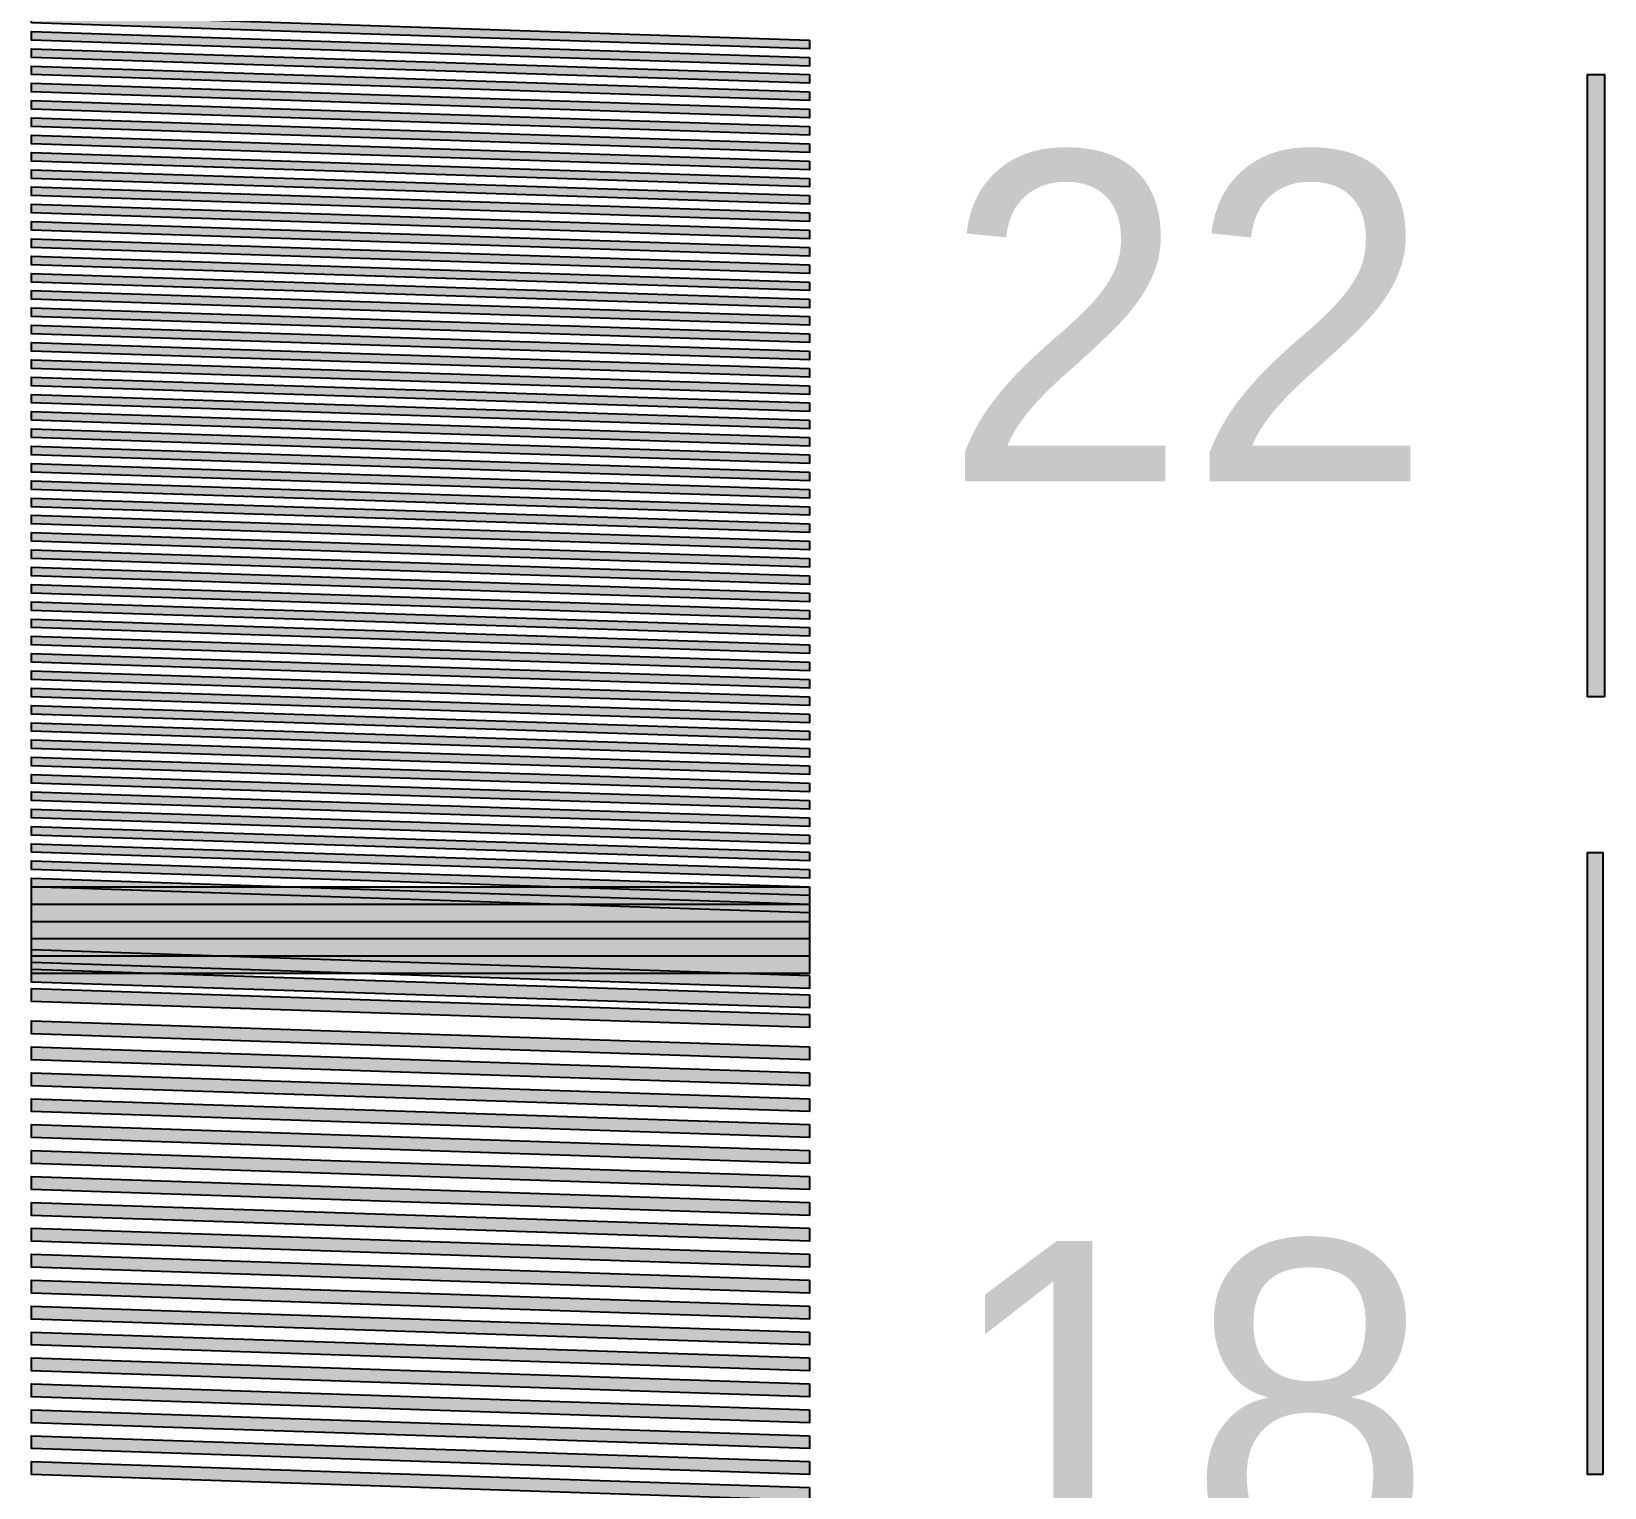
# Model space of a CAD drawing. Header units: millimetres. Extents: x 0 to 1582, y 0 to 984.
# Drawn here: x 1111.1 to 1192, y 307.6 to 382.5 of the extents above; entities that cross this region are included whole.
import ezdxf

# ---------------------------------------------------------------- set-up
doc = ezdxf.new("R2010")
doc.units = ezdxf.units.MM
for name, color, linetype in [('CENTER', 7, 'Continuous'), ('LABELS', 7, 'Continuous'), ('PERIPHERY', 7, 'Continuous')]:
    doc.layers.add(name, color=color, linetype=linetype)

msp = doc.modelspace()

# ---------------------------------------------------------------- hatches: boundary and pattern name
at = {"layer": 'CENTER', "true_color": 0x000000}
h = msp.add_hatch(color=7, dxfattribs=at)
h.dxf.hatch_style = 1
h.paths.add_polyline_path([(1192.001, 348.251), (1191.12, 348.251), (1191.12, 380.251), (1192.001, 380.251), (1192.001, 348.251)])
h = msp.add_hatch(color=7, dxfattribs=at)
h.dxf.hatch_style = 1
h.paths.add_polyline_path([(1191.92, 308.252), (1191.12, 308.252), (1191.12, 340.251), (1191.92, 340.251), (1191.92, 308.252)])
at = {"layer": 'PERIPHERY', "true_color": 0x000000}
h = msp.add_hatch(color=7, dxfattribs=at)
h.dxf.hatch_style = 1
h.paths.add_polyline_path([(1151.12, 382.028), (1151.12, 381.583), (1111.117, 382.917), (1111.117, 383.361), (1151.12, 382.028)])
h = msp.add_hatch(color=7, dxfattribs=at)
h.dxf.hatch_style = 1
h.paths.add_polyline_path([(1151.12, 381.139), (1151.12, 380.695), (1111.117, 382.028), (1111.117, 382.472), (1151.12, 381.139)])
h = msp.add_hatch(color=7, dxfattribs=at)
h.dxf.hatch_style = 1
h.paths.add_polyline_path([(1151.12, 380.251), (1151.12, 379.806), (1111.117, 381.14), (1111.117, 381.584), (1151.12, 380.251)])
h = msp.add_hatch(color=7, dxfattribs=at)
h.dxf.hatch_style = 1
h.paths.add_polyline_path([(1151.12, 379.362), (1151.12, 378.918), (1111.117, 380.251), (1111.117, 380.695), (1151.12, 379.362)])
h = msp.add_hatch(color=7, dxfattribs=at)
h.dxf.hatch_style = 1
h.paths.add_polyline_path([(1151.12, 378.474), (1151.12, 378.029), (1111.117, 379.363), (1111.117, 379.807), (1151.12, 378.474)])
h = msp.add_hatch(color=7, dxfattribs=at)
h.dxf.hatch_style = 1
h.paths.add_polyline_path([(1151.12, 377.585), (1151.12, 377.141), (1111.117, 378.474), (1111.117, 378.918), (1151.12, 377.585)])
h = msp.add_hatch(color=7, dxfattribs=at)
h.dxf.hatch_style = 1
h.paths.add_polyline_path([(1151.12, 376.695), (1151.12, 376.251), (1111.117, 377.584), (1111.117, 378.028), (1151.12, 376.695)])
h = msp.add_hatch(color=7, dxfattribs=at)
h.dxf.hatch_style = 1
h.paths.add_polyline_path([(1151.12, 375.807), (1151.12, 375.362), (1111.117, 376.696), (1111.117, 377.14), (1151.12, 375.807)])
h = msp.add_hatch(color=7, dxfattribs=at)
h.dxf.hatch_style = 1
h.paths.add_polyline_path([(1151.12, 374.918), (1151.12, 374.473), (1111.117, 375.807), (1111.117, 376.251), (1151.12, 374.918)])
h = msp.add_hatch(color=7, dxfattribs=at)
h.dxf.hatch_style = 1
h.paths.add_polyline_path([(1151.12, 374.029), (1151.12, 373.584), (1111.117, 374.918), (1111.117, 375.362), (1151.12, 374.029)])
h = msp.add_hatch(color=7, dxfattribs=at)
h.dxf.hatch_style = 1
h.paths.add_polyline_path([(1151.12, 373.14), (1151.12, 372.696), (1111.117, 374.029), (1111.117, 374.474), (1151.12, 373.14)])
h = msp.add_hatch(color=7, dxfattribs=at)
h.dxf.hatch_style = 1
h.paths.add_polyline_path([(1151.12, 372.252), (1151.12, 371.807), (1111.117, 373.141), (1111.117, 373.585), (1151.12, 372.252)])
h = msp.add_hatch(color=7, dxfattribs=at)
h.dxf.hatch_style = 1
h.paths.add_polyline_path([(1151.12, 371.363), (1151.12, 370.919), (1111.117, 372.252), (1111.117, 372.697), (1151.12, 371.363)])
h = msp.add_hatch(color=7, dxfattribs=at)
h.dxf.hatch_style = 1
h.paths.add_polyline_path([(1151.12, 370.475), (1151.12, 370.03), (1111.117, 371.364), (1111.117, 371.808), (1151.12, 370.475)])
h = msp.add_hatch(color=7, dxfattribs=at)
h.dxf.hatch_style = 1
h.paths.add_polyline_path([(1151.12, 369.586), (1151.12, 369.141), (1111.117, 370.475), (1111.117, 370.919), (1151.12, 369.586)])
h = msp.add_hatch(color=7, dxfattribs=at)
h.dxf.hatch_style = 1
h.paths.add_polyline_path([(1151.12, 368.697), (1151.12, 368.253), (1111.117, 369.586), (1111.117, 370.03), (1151.12, 368.697)])
h = msp.add_hatch(color=7, dxfattribs=at)
h.dxf.hatch_style = 1
h.paths.add_polyline_path([(1151.12, 367.808), (1151.12, 367.364), (1111.117, 368.697), (1111.117, 369.141), (1151.12, 367.808)])
h = msp.add_hatch(color=7, dxfattribs=at)
h.dxf.hatch_style = 1
h.paths.add_polyline_path([(1151.12, 366.919), (1151.12, 366.475), (1111.117, 367.808), (1111.117, 368.253), (1151.12, 366.919)])
h = msp.add_hatch(color=7, dxfattribs=at)
h.dxf.hatch_style = 1
h.paths.add_polyline_path([(1151.12, 366.03), (1151.12, 365.585), (1111.117, 366.919), (1111.117, 367.363), (1151.12, 366.03)])
h = msp.add_hatch(color=7, dxfattribs=at)
h.dxf.hatch_style = 1
h.paths.add_polyline_path([(1151.12, 365.141), (1151.12, 364.697), (1111.117, 366.03), (1111.117, 366.474), (1151.12, 365.141)])
h = msp.add_hatch(color=7, dxfattribs=at)
h.dxf.hatch_style = 1
h.paths.add_polyline_path([(1151.12, 364.252), (1151.12, 363.808), (1111.117, 365.141), (1111.117, 365.586), (1151.12, 364.252)])
h = msp.add_hatch(color=7, dxfattribs=at)
h.dxf.hatch_style = 1
h.paths.add_polyline_path([(1151.12, 363.364), (1151.12, 362.92), (1111.117, 364.253), (1111.117, 364.697), (1151.12, 363.364)])
h = msp.add_hatch(color=7, dxfattribs=at)
h.dxf.hatch_style = 1
h.paths.add_polyline_path([(1151.12, 362.475), (1151.12, 362.031), (1111.117, 363.364), (1111.117, 363.809), (1151.12, 362.475)])
h = msp.add_hatch(color=7, dxfattribs=at)
h.dxf.hatch_style = 1
h.paths.add_polyline_path([(1151.12, 361.587), (1151.12, 361.143), (1111.117, 362.476), (1111.117, 362.92), (1151.12, 361.587)])
h = msp.add_hatch(color=7, dxfattribs=at)
h.dxf.hatch_style = 1
h.paths.add_polyline_path([(1151.12, 360.697), (1151.12, 360.253), (1111.117, 361.586), (1111.117, 362.031), (1151.12, 360.697)])
h = msp.add_hatch(color=7, dxfattribs=at)
h.dxf.hatch_style = 1
h.paths.add_polyline_path([(1151.12, 359.808), (1151.12, 359.364), (1111.117, 360.697), (1111.117, 361.142), (1151.12, 359.808)])
h = msp.add_hatch(color=7, dxfattribs=at)
h.dxf.hatch_style = 1
h.paths.add_polyline_path([(1151.12, 358.919), (1151.12, 358.475), (1111.117, 359.808), (1111.117, 360.253), (1151.12, 358.919)])
h = msp.add_hatch(color=7, dxfattribs=at)
h.dxf.hatch_style = 1
h.paths.add_polyline_path([(1151.12, 358.03), (1151.12, 357.586), (1111.117, 358.919), (1111.117, 359.363), (1151.12, 358.03)])
h = msp.add_hatch(color=7, dxfattribs=at)
h.dxf.hatch_style = 1
h.paths.add_polyline_path([(1151.12, 357.141), (1151.12, 356.697), (1111.117, 358.03), (1111.117, 358.475), (1151.12, 357.141)])
h = msp.add_hatch(color=7, dxfattribs=at)
h.dxf.hatch_style = 1
h.paths.add_polyline_path([(1151.12, 356.253), (1151.12, 355.809), (1111.117, 357.142), (1111.117, 357.586), (1151.12, 356.253)])
h = msp.add_hatch(color=7, dxfattribs=at)
h.dxf.hatch_style = 1
h.paths.add_polyline_path([(1151.12, 355.364), (1151.12, 354.92), (1111.117, 356.254), (1111.117, 356.698), (1151.12, 355.364)])
h = msp.add_hatch(color=7, dxfattribs=at)
h.dxf.hatch_style = 1
h.paths.add_polyline_path([(1151.12, 354.476), (1151.12, 354.032), (1111.117, 355.365), (1111.117, 355.809), (1151.12, 354.476)])
h = msp.add_hatch(color=7, dxfattribs=at)
h.dxf.hatch_style = 1
h.paths.add_polyline_path([(1151.12, 353.587), (1151.12, 353.143), (1111.117, 354.477), (1111.117, 354.921), (1151.12, 353.587)])
h = msp.add_hatch(color=7, dxfattribs=at)
h.dxf.hatch_style = 1
h.paths.add_polyline_path([(1151.12, 352.698), (1151.12, 352.254), (1111.117, 353.587), (1111.117, 354.031), (1151.12, 352.698)])
h = msp.add_hatch(color=7, dxfattribs=at)
h.dxf.hatch_style = 1
h.paths.add_polyline_path([(1151.12, 351.809), (1151.12, 351.365), (1111.117, 352.698), (1111.117, 353.142), (1151.12, 351.809)])
h = msp.add_hatch(color=7, dxfattribs=at)
h.dxf.hatch_style = 1
h.paths.add_polyline_path([(1151.12, 350.92), (1151.12, 350.476), (1111.117, 351.809), (1111.117, 352.253), (1151.12, 350.92)])
h = msp.add_hatch(color=7, dxfattribs=at)
h.dxf.hatch_style = 1
h.paths.add_polyline_path([(1151.12, 350.03), (1151.12, 349.586), (1111.117, 350.92), (1111.117, 351.364), (1151.12, 350.03)])
h = msp.add_hatch(color=7, dxfattribs=at)
h.dxf.hatch_style = 1
h.paths.add_polyline_path([(1151.12, 349.142), (1151.12, 348.698), (1111.117, 350.031), (1111.117, 350.475), (1151.12, 349.142)])
h = msp.add_hatch(color=7, dxfattribs=at)
h.dxf.hatch_style = 1
h.paths.add_polyline_path([(1151.12, 348.253), (1151.12, 347.809), (1111.117, 349.143), (1111.117, 349.587), (1151.12, 348.253)])
h = msp.add_hatch(color=7, dxfattribs=at)
h.dxf.hatch_style = 1
h.paths.add_polyline_path([(1151.12, 347.365), (1151.12, 346.921), (1111.117, 348.254), (1111.117, 348.698), (1151.12, 347.365)])
h = msp.add_hatch(color=7, dxfattribs=at)
h.dxf.hatch_style = 1
h.paths.add_polyline_path([(1151.12, 346.477), (1151.12, 346.032), (1111.117, 347.366), (1111.117, 347.81), (1151.12, 346.477)])
h = msp.add_hatch(color=7, dxfattribs=at)
h.dxf.hatch_style = 1
h.paths.add_polyline_path([(1151.12, 345.588), (1151.12, 345.144), (1111.117, 346.477), (1111.117, 346.921), (1151.12, 345.588)])
h = msp.add_hatch(color=7, dxfattribs=at)
h.dxf.hatch_style = 1
h.paths.add_polyline_path([(1151.12, 344.699), (1151.12, 344.254), (1111.117, 345.588), (1111.117, 346.032), (1151.12, 344.699)])
h = msp.add_hatch(color=7, dxfattribs=at)
h.dxf.hatch_style = 1
h.paths.add_polyline_path([(1151.12, 343.81), (1151.12, 343.365), (1111.117, 344.699), (1111.117, 345.143), (1151.12, 343.81)])
h = msp.add_hatch(color=7, dxfattribs=at)
h.dxf.hatch_style = 1
h.paths.add_polyline_path([(1151.12, 342.921), (1151.12, 342.476), (1111.117, 343.81), (1111.117, 344.254), (1151.12, 342.921)])
h = msp.add_hatch(color=7, dxfattribs=at)
h.dxf.hatch_style = 1
h.paths.add_polyline_path([(1151.12, 342.031), (1151.12, 341.586), (1111.117, 342.92), (1111.117, 343.364), (1151.12, 342.031)])
h = msp.add_hatch(color=7, dxfattribs=at)
h.dxf.hatch_style = 1
h.paths.add_polyline_path([(1151.12, 341.143), (1151.12, 340.698), (1111.117, 342.032), (1111.117, 342.476), (1151.12, 341.143)])
h = msp.add_hatch(color=7, dxfattribs=at)
h.dxf.hatch_style = 1
h.paths.add_polyline_path([(1151.12, 340.254), (1151.12, 339.81), (1111.117, 341.143), (1111.117, 341.587), (1151.12, 340.254)])
h = msp.add_hatch(color=7, dxfattribs=at)
h.dxf.hatch_style = 1
h.paths.add_polyline_path([(1151.12, 339.366), (1151.12, 338.921), (1111.117, 340.255), (1111.117, 340.699), (1151.12, 339.366)])
h = msp.add_hatch(color=7, dxfattribs=at)
h.dxf.hatch_style = 1
h.paths.add_polyline_path([(1151.12, 338.478), (1151.12, 338.033), (1111.117, 339.367), (1111.117, 339.811), (1151.12, 338.478)])
h = msp.add_hatch(color=7, dxfattribs=at)
h.dxf.hatch_style = 1
h.paths.add_polyline_path([(1151.12, 337.589), (1151.12, 337.145), (1111.117, 338.478), (1111.117, 338.923), (1151.12, 337.589)])
h = msp.add_hatch(color=7, dxfattribs=at)
h.dxf.hatch_style = 1
h.paths.add_polyline_path([(1151.12, 338.474), (1151.12, 335.808), (1111.117, 335.808), (1111.117, 338.474), (1151.12, 338.474)])
h = msp.add_hatch(color=7, dxfattribs=at)
h.dxf.hatch_style = 1
h.paths.add_polyline_path([(1151.12, 337.583), (1151.12, 334.917), (1111.117, 334.917), (1111.117, 337.583), (1151.12, 337.583)])
h = msp.add_hatch(color=7, dxfattribs=at)
h.dxf.hatch_style = 1
h.paths.add_polyline_path([(1151.12, 336.693), (1151.12, 334.026), (1111.117, 334.026), (1111.117, 336.693), (1151.12, 336.693)])
h = msp.add_hatch(color=7, dxfattribs=at)
h.dxf.hatch_style = 1
h.paths.add_polyline_path([(1151.12, 333.917), (1151.12, 333.251), (1111.117, 334.584), (1111.117, 335.251), (1151.12, 333.917)])
h = msp.add_hatch(color=7, dxfattribs=at)
h.dxf.hatch_style = 1
h.paths.add_polyline_path([(1151.12, 332.917), (1151.12, 332.251), (1111.117, 333.584), (1111.117, 334.251), (1151.12, 332.917)])
h = msp.add_hatch(color=7, dxfattribs=at)
h.dxf.hatch_style = 1
h.paths.add_polyline_path([(1151.12, 331.918), (1151.12, 331.251), (1111.117, 332.584), (1111.117, 333.251), (1151.12, 331.918)])
h = msp.add_hatch(color=7, dxfattribs=at)
h.dxf.hatch_style = 1
h.paths.add_polyline_path([(1151.12, 330.25), (1151.12, 329.584), (1111.117, 330.917), (1111.117, 331.584), (1151.12, 330.25)])
h = msp.add_hatch(color=7, dxfattribs=at)
h.dxf.hatch_style = 1
h.paths.add_polyline_path([(1151.12, 328.917), (1151.12, 328.25), (1111.117, 329.584), (1111.117, 330.25), (1151.12, 328.917)])
h = msp.add_hatch(color=7, dxfattribs=at)
h.dxf.hatch_style = 1
h.paths.add_polyline_path([(1151.12, 327.583), (1151.12, 326.917), (1111.117, 328.25), (1111.117, 328.917), (1151.12, 327.583)])
h = msp.add_hatch(color=7, dxfattribs=at)
h.dxf.hatch_style = 1
h.paths.add_polyline_path([(1151.12, 326.25), (1151.12, 325.583), (1111.117, 326.916), (1111.117, 327.583), (1151.12, 326.25)])
h = msp.add_hatch(color=7, dxfattribs=at)
h.dxf.hatch_style = 1
h.paths.add_polyline_path([(1151.12, 324.917), (1151.12, 324.25), (1111.117, 325.583), (1111.117, 326.25), (1151.12, 324.917)])
h = msp.add_hatch(color=7, dxfattribs=at)
h.dxf.hatch_style = 1
h.paths.add_polyline_path([(1151.12, 323.584), (1151.12, 322.917), (1111.117, 324.25), (1111.117, 324.917), (1151.12, 323.584)])
h = msp.add_hatch(color=7, dxfattribs=at)
h.dxf.hatch_style = 1
h.paths.add_polyline_path([(1151.12, 322.25), (1151.12, 321.584), (1111.117, 322.917), (1111.117, 323.584), (1151.12, 322.25)])
h = msp.add_hatch(color=7, dxfattribs=at)
h.dxf.hatch_style = 1
h.paths.add_polyline_path([(1151.12, 320.917), (1151.12, 320.251), (1111.117, 321.584), (1111.117, 322.251), (1151.12, 320.917)])
h = msp.add_hatch(color=7, dxfattribs=at)
h.dxf.hatch_style = 1
h.paths.add_polyline_path([(1151.12, 319.584), (1151.12, 318.918), (1111.117, 320.251), (1111.117, 320.918), (1151.12, 319.584)])
h = msp.add_hatch(color=7, dxfattribs=at)
h.dxf.hatch_style = 1
h.paths.add_polyline_path([(1151.12, 318.25), (1151.12, 317.584), (1111.117, 318.917), (1111.117, 319.584), (1151.12, 318.25)])
h = msp.add_hatch(color=7, dxfattribs=at)
h.dxf.hatch_style = 1
h.paths.add_polyline_path([(1151.12, 316.917), (1151.12, 316.25), (1111.117, 317.584), (1111.117, 318.25), (1151.12, 316.917)])
h = msp.add_hatch(color=7, dxfattribs=at)
h.dxf.hatch_style = 1
h.paths.add_polyline_path([(1151.12, 315.583), (1151.12, 314.917), (1111.117, 316.25), (1111.117, 316.917), (1151.12, 315.583)])
h = msp.add_hatch(color=7, dxfattribs=at)
h.dxf.hatch_style = 1
h.paths.add_polyline_path([(1151.12, 314.25), (1151.12, 313.583), (1111.117, 314.916), (1111.117, 315.583), (1151.12, 314.25)])
h = msp.add_hatch(color=7, dxfattribs=at)
h.dxf.hatch_style = 1
h.paths.add_polyline_path([(1151.12, 312.917), (1151.12, 312.25), (1111.117, 313.583), (1111.117, 314.25), (1151.12, 312.917)])
h = msp.add_hatch(color=7, dxfattribs=at)
h.dxf.hatch_style = 1
h.paths.add_polyline_path([(1151.12, 311.584), (1151.12, 310.917), (1111.117, 312.25), (1111.117, 312.917), (1151.12, 311.584)])
h = msp.add_hatch(color=7, dxfattribs=at)
h.dxf.hatch_style = 1
h.paths.add_polyline_path([(1151.12, 310.25), (1151.12, 309.584), (1111.117, 310.917), (1111.117, 311.584), (1151.12, 310.25)])
h = msp.add_hatch(color=7, dxfattribs=at)
h.dxf.hatch_style = 1
h.paths.add_polyline_path([(1151.12, 308.917), (1151.12, 308.251), (1111.117, 309.584), (1111.117, 310.251), (1151.12, 308.917)])
h = msp.add_hatch(color=7, dxfattribs=at)
h.dxf.hatch_style = 1
h.paths.add_polyline_path([(1151.12, 307.584), (1151.12, 306.918), (1111.117, 308.251), (1111.117, 308.918), (1151.12, 307.584)])

# ---------------------------------------------------------------- linework, layer by layer
at = {"layer": 'CENTER', "color": 250}
for points in [[(1192.001, 348.251), (1191.12, 348.251), (1191.12, 380.251), (1192.001, 380.251), (1192.001, 348.251)], [(1191.92, 308.252), (1191.12, 308.252), (1191.12, 340.251), (1191.92, 340.251), (1191.92, 308.252)]]:
    msp.add_lwpolyline(points, close=True, dxfattribs=at)
at = {"layer": 'CENTER', "color": 250, "true_color": 0x000000}
for points in [[(1192.001, 348.251), (1192.001, 380.251), (1191.12, 380.251)], [(1191.12, 380.251), (1191.12, 348.251), (1192.001, 348.251)], [(1191.92, 308.252), (1191.92, 340.251), (1191.12, 340.251)], [(1191.12, 340.251), (1191.12, 308.252), (1191.92, 308.252)]]:
    msp.add_solid(points, dxfattribs=at)
at = {"layer": 'PERIPHERY', "color": 250}
for points in [[(1151.12, 382.028), (1151.12, 381.583), (1111.117, 382.917), (1111.117, 383.361), (1151.12, 382.028)], [(1151.12, 381.139), (1151.12, 380.695), (1111.117, 382.028), (1111.117, 382.472), (1151.12, 381.139)], [(1151.12, 380.251), (1151.12, 379.806), (1111.117, 381.14), (1111.117, 381.584), (1151.12, 380.251)], [(1151.12, 379.362), (1151.12, 378.918), (1111.117, 380.251), (1111.117, 380.695), (1151.12, 379.362)], [(1151.12, 378.474), (1151.12, 378.029), (1111.117, 379.363), (1111.117, 379.807), (1151.12, 378.474)], [(1151.12, 377.585), (1151.12, 377.141), (1111.117, 378.474), (1111.117, 378.918), (1151.12, 377.585)], [(1151.12, 376.695), (1151.12, 376.251), (1111.117, 377.584), (1111.117, 378.028), (1151.12, 376.695)], [(1151.12, 375.807), (1151.12, 375.362), (1111.117, 376.696), (1111.117, 377.14), (1151.12, 375.807)], [(1151.12, 374.918), (1151.12, 374.473), (1111.117, 375.807), (1111.117, 376.251), (1151.12, 374.918)], [(1151.12, 374.029), (1151.12, 373.584), (1111.117, 374.918), (1111.117, 375.362), (1151.12, 374.029)], [(1151.12, 373.14), (1151.12, 372.696), (1111.117, 374.029), (1111.117, 374.474), (1151.12, 373.14)], [(1151.12, 372.252), (1151.12, 371.807), (1111.117, 373.141), (1111.117, 373.585), (1151.12, 372.252)], [(1151.12, 371.363), (1151.12, 370.919), (1111.117, 372.252), (1111.117, 372.697), (1151.12, 371.363)], [(1151.12, 370.475), (1151.12, 370.03), (1111.117, 371.364), (1111.117, 371.808), (1151.12, 370.475)], [(1151.12, 369.586), (1151.12, 369.141), (1111.117, 370.475), (1111.117, 370.919), (1151.12, 369.586)], [(1151.12, 368.697), (1151.12, 368.253), (1111.117, 369.586), (1111.117, 370.03), (1151.12, 368.697)], [(1151.12, 367.808), (1151.12, 367.364), (1111.117, 368.697), (1111.117, 369.141), (1151.12, 367.808)], [(1151.12, 366.919), (1151.12, 366.475), (1111.117, 367.808), (1111.117, 368.253), (1151.12, 366.919)], [(1151.12, 366.03), (1151.12, 365.585), (1111.117, 366.919), (1111.117, 367.363), (1151.12, 366.03)], [(1151.12, 365.141), (1151.12, 364.697), (1111.117, 366.03), (1111.117, 366.474), (1151.12, 365.141)], [(1151.12, 364.252), (1151.12, 363.808), (1111.117, 365.141), (1111.117, 365.586), (1151.12, 364.252)], [(1151.12, 363.364), (1151.12, 362.92), (1111.117, 364.253), (1111.117, 364.697), (1151.12, 363.364)], [(1151.12, 362.475), (1151.12, 362.031), (1111.117, 363.364), (1111.117, 363.809), (1151.12, 362.475)], [(1151.12, 361.587), (1151.12, 361.143), (1111.117, 362.476), (1111.117, 362.92), (1151.12, 361.587)], [(1151.12, 360.697), (1151.12, 360.253), (1111.117, 361.586), (1111.117, 362.031), (1151.12, 360.697)], [(1151.12, 359.808), (1151.12, 359.364), (1111.117, 360.697), (1111.117, 361.142), (1151.12, 359.808)], [(1151.12, 358.919), (1151.12, 358.475), (1111.117, 359.808), (1111.117, 360.253), (1151.12, 358.919)], [(1151.12, 358.03), (1151.12, 357.586), (1111.117, 358.919), (1111.117, 359.363), (1151.12, 358.03)], [(1151.12, 357.141), (1151.12, 356.697), (1111.117, 358.03), (1111.117, 358.475), (1151.12, 357.141)], [(1151.12, 356.253), (1151.12, 355.809), (1111.117, 357.142), (1111.117, 357.586), (1151.12, 356.253)], [(1151.12, 355.364), (1151.12, 354.92), (1111.117, 356.254), (1111.117, 356.698), (1151.12, 355.364)], [(1151.12, 354.476), (1151.12, 354.032), (1111.117, 355.365), (1111.117, 355.809), (1151.12, 354.476)], [(1151.12, 353.587), (1151.12, 353.143), (1111.117, 354.477), (1111.117, 354.921), (1151.12, 353.587)], [(1151.12, 352.698), (1151.12, 352.254), (1111.117, 353.587), (1111.117, 354.031), (1151.12, 352.698)], [(1151.12, 351.809), (1151.12, 351.365), (1111.117, 352.698), (1111.117, 353.142), (1151.12, 351.809)], [(1151.12, 350.92), (1151.12, 350.476), (1111.117, 351.809), (1111.117, 352.253), (1151.12, 350.92)], [(1151.12, 350.03), (1151.12, 349.586), (1111.117, 350.92), (1111.117, 351.364), (1151.12, 350.03)], [(1151.12, 349.142), (1151.12, 348.698), (1111.117, 350.031), (1111.117, 350.475), (1151.12, 349.142)], [(1151.12, 348.253), (1151.12, 347.809), (1111.117, 349.143), (1111.117, 349.587), (1151.12, 348.253)], [(1151.12, 347.365), (1151.12, 346.921), (1111.117, 348.254), (1111.117, 348.698), (1151.12, 347.365)], [(1151.12, 346.477), (1151.12, 346.032), (1111.117, 347.366), (1111.117, 347.81), (1151.12, 346.477)], [(1151.12, 345.588), (1151.12, 345.144), (1111.117, 346.477), (1111.117, 346.921), (1151.12, 345.588)], [(1151.12, 344.699), (1151.12, 344.254), (1111.117, 345.588), (1111.117, 346.032), (1151.12, 344.699)], [(1151.12, 343.81), (1151.12, 343.365), (1111.117, 344.699), (1111.117, 345.143), (1151.12, 343.81)], [(1151.12, 342.921), (1151.12, 342.476), (1111.117, 343.81), (1111.117, 344.254), (1151.12, 342.921)], [(1151.12, 342.031), (1151.12, 341.586), (1111.117, 342.92), (1111.117, 343.364), (1151.12, 342.031)], [(1151.12, 341.143), (1151.12, 340.698), (1111.117, 342.032), (1111.117, 342.476), (1151.12, 341.143)], [(1151.12, 340.254), (1151.12, 339.81), (1111.117, 341.143), (1111.117, 341.587), (1151.12, 340.254)], [(1151.12, 339.366), (1151.12, 338.921), (1111.117, 340.255), (1111.117, 340.699), (1151.12, 339.366)], [(1151.12, 338.478), (1151.12, 338.033), (1111.117, 339.367), (1111.117, 339.811), (1151.12, 338.478)], [(1151.12, 337.589), (1151.12, 337.145), (1111.117, 338.478), (1111.117, 338.923), (1151.12, 337.589)], [(1151.12, 338.474), (1151.12, 335.808), (1111.117, 335.808), (1111.117, 338.474), (1151.12, 338.474)], [(1151.12, 337.583), (1151.12, 334.917), (1111.117, 334.917), (1111.117, 337.583), (1151.12, 337.583)], [(1151.12, 336.693), (1151.12, 334.026), (1111.117, 334.026), (1111.117, 336.693), (1151.12, 336.693)], [(1151.12, 333.917), (1151.12, 333.251), (1111.117, 334.584), (1111.117, 335.251), (1151.12, 333.917)], [(1151.12, 332.917), (1151.12, 332.251), (1111.117, 333.584), (1111.117, 334.251), (1151.12, 332.917)], [(1151.12, 331.918), (1151.12, 331.251), (1111.117, 332.584), (1111.117, 333.251), (1151.12, 331.918)], [(1151.12, 330.25), (1151.12, 329.584), (1111.117, 330.917), (1111.117, 331.584), (1151.12, 330.25)], [(1151.12, 328.917), (1151.12, 328.25), (1111.117, 329.584), (1111.117, 330.25), (1151.12, 328.917)], [(1151.12, 327.583), (1151.12, 326.917), (1111.117, 328.25), (1111.117, 328.917), (1151.12, 327.583)], [(1151.12, 326.25), (1151.12, 325.583), (1111.117, 326.916), (1111.117, 327.583), (1151.12, 326.25)], [(1151.12, 324.917), (1151.12, 324.25), (1111.117, 325.583), (1111.117, 326.25), (1151.12, 324.917)], [(1151.12, 323.584), (1151.12, 322.917), (1111.117, 324.25), (1111.117, 324.917), (1151.12, 323.584)], [(1151.12, 322.25), (1151.12, 321.584), (1111.117, 322.917), (1111.117, 323.584), (1151.12, 322.25)], [(1151.12, 320.917), (1151.12, 320.251), (1111.117, 321.584), (1111.117, 322.251), (1151.12, 320.917)], [(1151.12, 319.584), (1151.12, 318.918), (1111.117, 320.251), (1111.117, 320.918), (1151.12, 319.584)], [(1151.12, 318.25), (1151.12, 317.584), (1111.117, 318.917), (1111.117, 319.584), (1151.12, 318.25)], [(1151.12, 316.917), (1151.12, 316.25), (1111.117, 317.584), (1111.117, 318.25), (1151.12, 316.917)], [(1151.12, 315.583), (1151.12, 314.917), (1111.117, 316.25), (1111.117, 316.917), (1151.12, 315.583)], [(1151.12, 314.25), (1151.12, 313.583), (1111.117, 314.916), (1111.117, 315.583), (1151.12, 314.25)], [(1151.12, 312.917), (1151.12, 312.25), (1111.117, 313.583), (1111.117, 314.25), (1151.12, 312.917)], [(1151.12, 311.584), (1151.12, 310.917), (1111.117, 312.25), (1111.117, 312.917), (1151.12, 311.584)], [(1151.12, 310.25), (1151.12, 309.584), (1111.117, 310.917), (1111.117, 311.584), (1151.12, 310.25)], [(1151.12, 308.917), (1151.12, 308.251), (1111.117, 309.584), (1111.117, 310.251), (1151.12, 308.917)], [(1151.12, 307.584), (1151.12, 306.918), (1111.117, 308.251), (1111.117, 308.918), (1151.12, 307.584)]]:
    msp.add_lwpolyline(points, close=True, dxfattribs=at)
at = {"layer": 'PERIPHERY', "color": 250, "true_color": 0x000000}
for points in [[(1151.12, 382.028), (1111.117, 383.361), (1111.117, 382.917)], [(1111.117, 382.917), (1151.12, 381.583), (1151.12, 382.028)], [(1151.12, 381.139), (1111.117, 382.472), (1111.117, 382.028)], [(1111.117, 382.028), (1151.12, 380.695), (1151.12, 381.139)], [(1151.12, 380.251), (1111.117, 381.584), (1111.117, 381.14)], [(1111.117, 381.14), (1151.12, 379.806), (1151.12, 380.251)], [(1151.12, 379.362), (1111.117, 380.695), (1111.117, 380.251)], [(1111.117, 380.251), (1151.12, 378.918), (1151.12, 379.362)], [(1151.12, 378.474), (1111.117, 379.807), (1111.117, 379.363)], [(1111.117, 379.363), (1151.12, 378.029), (1151.12, 378.474)], [(1151.12, 377.585), (1111.117, 378.918), (1111.117, 378.474)], [(1111.117, 378.474), (1151.12, 377.141), (1151.12, 377.585)], [(1151.12, 376.695), (1111.117, 378.028), (1111.117, 377.584)], [(1111.117, 377.584), (1151.12, 376.251), (1151.12, 376.695)], [(1151.12, 375.807), (1111.117, 377.14), (1111.117, 376.696)], [(1111.117, 376.696), (1151.12, 375.362), (1151.12, 375.807)], [(1151.12, 374.918), (1111.117, 376.251), (1111.117, 375.807)], [(1111.117, 375.807), (1151.12, 374.473), (1151.12, 374.918)], [(1151.12, 374.029), (1111.117, 375.362), (1111.117, 374.918)], [(1111.117, 374.918), (1151.12, 373.584), (1151.12, 374.029)], [(1151.12, 373.14), (1111.117, 374.474), (1111.117, 374.029)], [(1111.117, 374.029), (1151.12, 372.696), (1151.12, 373.14)], [(1151.12, 372.252), (1111.117, 373.585), (1111.117, 373.141)], [(1111.117, 373.141), (1151.12, 371.807), (1151.12, 372.252)], [(1151.12, 371.363), (1111.117, 372.697), (1111.117, 372.252)], [(1111.117, 372.252), (1151.12, 370.919), (1151.12, 371.363)], [(1151.12, 370.475), (1111.117, 371.808), (1111.117, 371.364)], [(1111.117, 371.364), (1151.12, 370.03), (1151.12, 370.475)], [(1151.12, 369.586), (1111.117, 370.919), (1111.117, 370.475)], [(1111.117, 370.475), (1151.12, 369.141), (1151.12, 369.586)], [(1151.12, 368.697), (1111.117, 370.03), (1111.117, 369.586)], [(1111.117, 369.586), (1151.12, 368.253), (1151.12, 368.697)], [(1151.12, 367.808), (1111.117, 369.141), (1111.117, 368.697)], [(1111.117, 368.697), (1151.12, 367.364), (1151.12, 367.808)], [(1151.12, 366.919), (1111.117, 368.253), (1111.117, 367.808)], [(1111.117, 367.808), (1151.12, 366.475), (1151.12, 366.919)], [(1151.12, 366.03), (1111.117, 367.363), (1111.117, 366.919)], [(1111.117, 366.919), (1151.12, 365.585), (1151.12, 366.03)], [(1151.12, 365.141), (1111.117, 366.474), (1111.117, 366.03)], [(1111.117, 366.03), (1151.12, 364.697), (1151.12, 365.141)], [(1151.12, 364.252), (1111.117, 365.586), (1111.117, 365.141)], [(1111.117, 365.141), (1151.12, 363.808), (1151.12, 364.252)], [(1151.12, 363.364), (1111.117, 364.697), (1111.117, 364.253)], [(1111.117, 364.253), (1151.12, 362.92), (1151.12, 363.364)], [(1151.12, 362.475), (1111.117, 363.809), (1111.117, 363.364)], [(1111.117, 363.364), (1151.12, 362.031), (1151.12, 362.475)], [(1151.12, 361.587), (1111.117, 362.92), (1111.117, 362.476)], [(1111.117, 362.476), (1151.12, 361.143), (1151.12, 361.587)], [(1151.12, 360.697), (1111.117, 362.031), (1111.117, 361.586)], [(1111.117, 361.586), (1151.12, 360.253), (1151.12, 360.697)], [(1151.12, 359.808), (1111.117, 361.142), (1111.117, 360.697)], [(1111.117, 360.697), (1151.12, 359.364), (1151.12, 359.808)], [(1151.12, 358.919), (1111.117, 360.253), (1111.117, 359.808)], [(1111.117, 359.808), (1151.12, 358.475), (1151.12, 358.919)], [(1151.12, 358.03), (1111.117, 359.363), (1111.117, 358.919)], [(1111.117, 358.919), (1151.12, 357.586), (1151.12, 358.03)], [(1151.12, 357.141), (1111.117, 358.475), (1111.117, 358.03)], [(1111.117, 358.03), (1151.12, 356.697), (1151.12, 357.141)], [(1151.12, 356.253), (1111.117, 357.586), (1111.117, 357.142)], [(1111.117, 357.142), (1151.12, 355.809), (1151.12, 356.253)], [(1151.12, 355.364), (1111.117, 356.698), (1111.117, 356.254)], [(1111.117, 356.254), (1151.12, 354.92), (1151.12, 355.364)], [(1151.12, 354.476), (1111.117, 355.809), (1111.117, 355.365)], [(1111.117, 355.365), (1151.12, 354.032), (1151.12, 354.476)], [(1151.12, 353.587), (1111.117, 354.921), (1111.117, 354.477)], [(1111.117, 354.477), (1151.12, 353.143), (1151.12, 353.587)], [(1151.12, 352.698), (1111.117, 354.031), (1111.117, 353.587)], [(1111.117, 353.587), (1151.12, 352.254), (1151.12, 352.698)], [(1151.12, 351.809), (1111.117, 353.142), (1111.117, 352.698)], [(1111.117, 352.698), (1151.12, 351.365), (1151.12, 351.809)], [(1151.12, 350.92), (1111.117, 352.253), (1111.117, 351.809)], [(1111.117, 351.809), (1151.12, 350.476), (1151.12, 350.92)], [(1151.12, 350.03), (1111.117, 351.364), (1111.117, 350.92)], [(1111.117, 350.92), (1151.12, 349.586), (1151.12, 350.03)], [(1151.12, 349.142), (1111.117, 350.475), (1111.117, 350.031)], [(1111.117, 350.031), (1151.12, 348.698), (1151.12, 349.142)], [(1151.12, 348.253), (1111.117, 349.587), (1111.117, 349.143)], [(1111.117, 349.143), (1151.12, 347.809), (1151.12, 348.253)], [(1151.12, 347.365), (1111.117, 348.698), (1111.117, 348.254)], [(1111.117, 348.254), (1151.12, 346.921), (1151.12, 347.365)], [(1151.12, 346.477), (1111.117, 347.81), (1111.117, 347.366)], [(1111.117, 347.366), (1151.12, 346.032), (1151.12, 346.477)], [(1151.12, 345.588), (1111.117, 346.921), (1111.117, 346.477)], [(1111.117, 346.477), (1151.12, 345.144), (1151.12, 345.588)], [(1151.12, 344.699), (1111.117, 346.032), (1111.117, 345.588)], [(1111.117, 345.588), (1151.12, 344.254), (1151.12, 344.699)], [(1151.12, 343.81), (1111.117, 345.143), (1111.117, 344.699)], [(1111.117, 344.699), (1151.12, 343.365), (1151.12, 343.81)], [(1151.12, 342.921), (1111.117, 344.254), (1111.117, 343.81)], [(1111.117, 343.81), (1151.12, 342.476), (1151.12, 342.921)], [(1151.12, 342.031), (1111.117, 343.364), (1111.117, 342.92)], [(1111.117, 342.92), (1151.12, 341.586), (1151.12, 342.031)], [(1151.12, 341.143), (1111.117, 342.476), (1111.117, 342.032)], [(1111.117, 342.032), (1151.12, 340.698), (1151.12, 341.143)], [(1151.12, 340.254), (1111.117, 341.587), (1111.117, 341.143)], [(1111.117, 341.143), (1151.12, 339.81), (1151.12, 340.254)], [(1151.12, 339.366), (1111.117, 340.699), (1111.117, 340.255)], [(1111.117, 340.255), (1151.12, 338.921), (1151.12, 339.366)], [(1151.12, 338.478), (1111.117, 339.811), (1111.117, 339.367)], [(1111.117, 339.367), (1151.12, 338.033), (1151.12, 338.478)], [(1151.12, 337.589), (1111.117, 338.923), (1111.117, 338.478)], [(1111.117, 338.478), (1151.12, 337.145), (1151.12, 337.589)], [(1151.12, 338.474), (1111.117, 338.474), (1111.117, 335.808)], [(1111.117, 335.808), (1151.12, 335.808), (1151.12, 338.474)], [(1151.12, 337.583), (1111.117, 337.583), (1111.117, 334.917)], [(1111.117, 334.917), (1151.12, 334.917), (1151.12, 337.583)], [(1151.12, 336.693), (1111.117, 336.693), (1111.117, 334.026)], [(1111.117, 334.026), (1151.12, 334.026), (1151.12, 336.693)], [(1151.12, 333.917), (1111.117, 335.251), (1111.117, 334.584)], [(1111.117, 334.584), (1151.12, 333.251), (1151.12, 333.917)], [(1151.12, 332.917), (1111.117, 334.251), (1111.117, 333.584)], [(1111.117, 333.584), (1151.12, 332.251), (1151.12, 332.917)], [(1151.12, 331.918), (1111.117, 333.251), (1111.117, 332.584)], [(1111.117, 332.584), (1151.12, 331.251), (1151.12, 331.918)], [(1151.12, 330.25), (1111.117, 331.584), (1111.117, 330.917)], [(1111.117, 330.917), (1151.12, 329.584), (1151.12, 330.25)], [(1151.12, 328.917), (1111.117, 330.25), (1111.117, 329.584)], [(1111.117, 329.584), (1151.12, 328.25), (1151.12, 328.917)], [(1151.12, 327.583), (1111.117, 328.917), (1111.117, 328.25)], [(1111.117, 328.25), (1151.12, 326.917), (1151.12, 327.583)], [(1151.12, 326.25), (1111.117, 327.583), (1111.117, 326.916)], [(1111.117, 326.916), (1151.12, 325.583), (1151.12, 326.25)], [(1151.12, 324.917), (1111.117, 326.25), (1111.117, 325.583)], [(1111.117, 325.583), (1151.12, 324.25), (1151.12, 324.917)], [(1151.12, 323.584), (1111.117, 324.917), (1111.117, 324.25)], [(1111.117, 324.25), (1151.12, 322.917), (1151.12, 323.584)], [(1151.12, 322.25), (1111.117, 323.584), (1111.117, 322.917)], [(1111.117, 322.917), (1151.12, 321.584), (1151.12, 322.25)], [(1151.12, 320.917), (1111.117, 322.251), (1111.117, 321.584)], [(1111.117, 321.584), (1151.12, 320.251), (1151.12, 320.917)], [(1151.12, 319.584), (1111.117, 320.918), (1111.117, 320.251)], [(1111.117, 320.251), (1151.12, 318.918), (1151.12, 319.584)], [(1151.12, 318.25), (1111.117, 319.584), (1111.117, 318.917)], [(1111.117, 318.917), (1151.12, 317.584), (1151.12, 318.25)], [(1151.12, 316.917), (1111.117, 318.25), (1111.117, 317.584)], [(1111.117, 317.584), (1151.12, 316.25), (1151.12, 316.917)], [(1151.12, 315.583), (1111.117, 316.917), (1111.117, 316.25)], [(1111.117, 316.25), (1151.12, 314.917), (1151.12, 315.583)], [(1151.12, 314.25), (1111.117, 315.583), (1111.117, 314.916)], [(1111.117, 314.916), (1151.12, 313.583), (1151.12, 314.25)], [(1151.12, 312.917), (1111.117, 314.25), (1111.117, 313.583)], [(1111.117, 313.583), (1151.12, 312.25), (1151.12, 312.917)], [(1151.12, 311.584), (1111.117, 312.917), (1111.117, 312.25)], [(1111.117, 312.25), (1151.12, 310.917), (1151.12, 311.584)], [(1151.12, 310.25), (1111.117, 311.584), (1111.117, 310.917)], [(1111.117, 310.917), (1151.12, 309.584), (1151.12, 310.25)], [(1151.12, 308.917), (1111.117, 310.251), (1111.117, 309.584)], [(1111.117, 309.584), (1151.12, 308.251), (1151.12, 308.917)], [(1151.12, 307.584), (1111.117, 308.918), (1111.117, 308.251)], [(1111.117, 308.251), (1151.12, 306.918), (1151.12, 307.584)]]:
    msp.add_solid(points, dxfattribs=at)

# ---------------------------------------------------------------- texts
at = {"layer": 'LABELS', "color": 250}
for s, p in [('22', (1157.972, 359.332)), ('18', (1157.972, 303.332))]:
    msp.add_text(s, height=16.9333, dxfattribs=at).set_placement(p)

doc.saveas('drawing.dxf')
